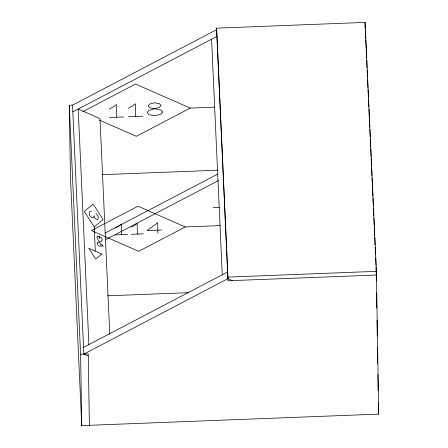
<?xml version="1.0" encoding="UTF-8"?>
<svg xmlns="http://www.w3.org/2000/svg" width="448" height="448" viewBox="0 0 448 448"><rect width="100%" height="100%" fill="white"/><g stroke="black" fill="none" stroke-linecap="round" stroke-linejoin="round"><path stroke-width="0.67" d="M101.707 246.226L102.402 245.622L101.629 244.412M94.231 226.979L103.046 219.587L93.19 204.002L84.37 211.394L94.231 226.979L95.329 251.138M72.839 111.849L216.933 36.411M82.824 111.642L135.498 84.067L190.26 108.086L214.637 107.145M190.26 108.086L136.349 136.31L99.417 120.114M105.011 233.106L217.678 174.126M105.314 239.809L218.602 180.505M185.287 226.94L138.723 251.317L91.426 230.574L137.99 206.198L185.287 226.94L220.142 225.596M83.535 347.39L227.629 271.958M227.931 278.662L216.625 29.708L72.531 105.146L83.838 354.094L227.931 278.662L232.355 280.599M109.262 108.993L113.411 106.876L116.452 104.53L116.659 117.242M128.173 108.259L132.328 106.142L135.369 103.796L135.576 116.508M115.332 227.78L118.804 226.016L121.346 224.05L121.52 234.685M131.152 227.17L134.624 225.4L137.166 223.44L137.34 234.069M91.386 211.394L89.645 211.663L89.135 213.5L89.824 215.656L91.958 217.801L93.677 217.347L94.13 215.69L94.713 217.801L96.275 219.386L97.871 219.285L98.33 217.538L97.692 215.342L96.012 213.573M216.63 29.982L216.602 28.146L365.092 22.4L376.393 271.348L378.722 414.109L81.743 425.6L70.442 176.652L69.278 105.269L72.75 105.134M109.402 117.522L123.945 116.956M128.313 116.788L142.856 116.228M102.026 174.686L218.042 170.195M213.147 207.721L219.257 207.486M161.386 230.065L147.034 230.619L157.707 222.645L157.881 233.274M115.45 234.92L127.613 234.45M131.264 234.304L143.427 233.834M376.107 267.35L376.454 275.022L227.965 280.767L227.903 277.094L376.393 271.348M107.52 295.809L188.546 292.673M81.743 425.6L80.584 354.222L88.222 353.926L89.387 425.303M83.838 354.094L88.256 356.031M102.402 244.871L103.146 246.764M365.148 26.074L365.243 28.168M365.333 30.094L365.719 38.629M365.781 40.023L366.162 48.39M366.229 49.784L366.604 58.15M366.699 60.245L367.052 67.917M367.147 70.006L367.494 77.678M367.59 79.766L367.937 87.438M368.032 89.533L368.379 97.205M368.474 99.294L368.822 106.966M368.917 109.054L369.298 117.426M369.359 118.821L369.74 127.187M369.835 129.282L370.182 136.948M370.278 139.042L370.63 146.714M370.726 148.803L371.073 156.475M371.168 158.57L371.515 166.236M371.61 168.33L371.958 176.002M372.053 178.091L372.434 186.463M372.495 187.858L372.876 196.224M372.971 198.318L373.318 205.985M373.414 208.079L373.761 215.751M373.856 217.84L374.209 225.512M374.304 227.606L374.651 235.273M374.746 237.367L375.094 245.039M375.189 247.128L375.536 254.8M375.665 257.589L376.012 265.261M378.722 414.109L378.336 402.405M216.602 28.146L227.903 277.094M211.568 39.222L222.264 274.764M109.76 333.872L99.988 118.597L78.198 109.043L88.894 344.585M99.422 236.018L99.546 238.795M69.278 105.269L80.584 354.222M376.152 268.318L376.354 280.902M376.55 292.785L376.802 308.157M376.992 320.04L377.255 336.118M377.44 347.301L377.703 363.373M377.882 374.556L378.146 390.634M365.456 32.777L365.546 38.366M365.092 22.4L365.182 28.168M102.038 239.994L101.332 241.83L99.882 241.657L98.521 240.738L97.21 238.14L97.104 235.883L101.948 238.006L102.038 239.994M97.804 242.334L97.457 243.55L98.078 245.174L99.355 246.142L100.699 246.198L101.052 245.028L100.576 243.55L99.182 242.362L97.804 242.334M162.596 112.028L160.866 114.279L154.683 115.769L148.999 114.733L147.168 112.627L148.926 110.376L159.376 107.386L161.028 105.498L159.314 103.6L154.476 102.805L149.778 103.97L148.182 105.991L149.839 107.755L160.793 109.917L162.596 112.028M101.864 253.999L95.693 259.179L88.794 248.27L101.864 253.999"/></g></svg>
